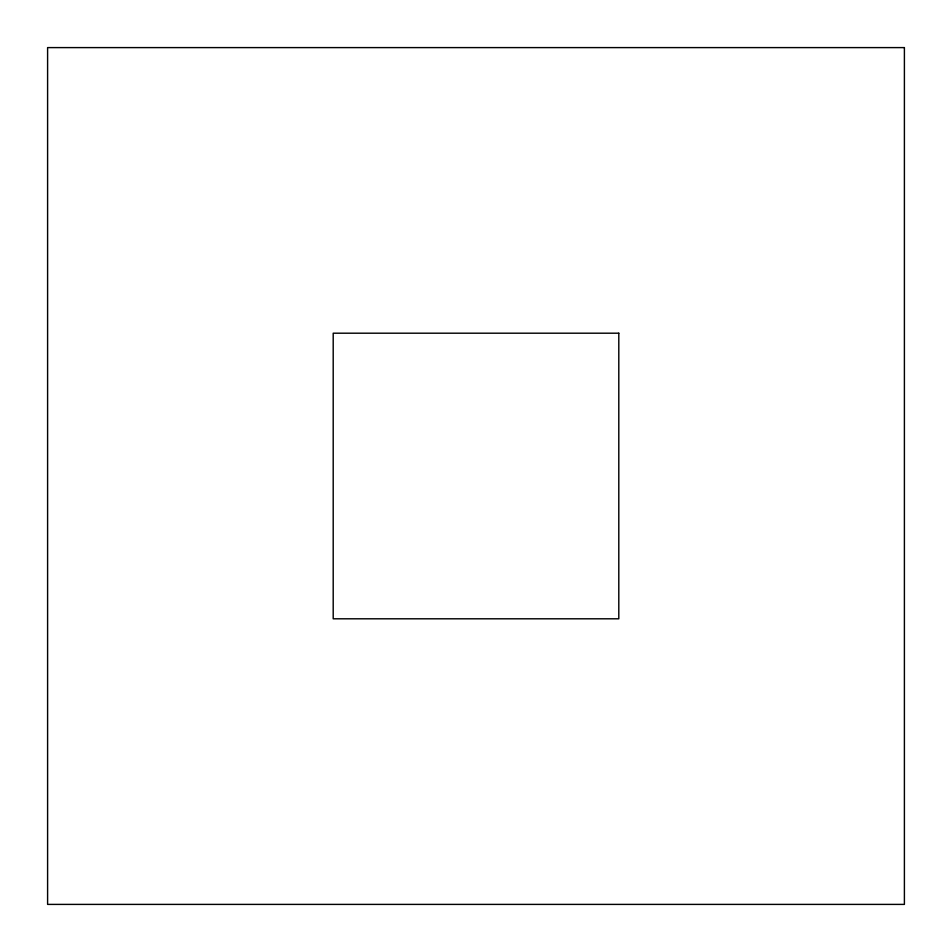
<?xml version="1.0" encoding="UTF-8"?>
<svg xmlns="http://www.w3.org/2000/svg" width="952" height="952" viewBox="0 0 952 952"><rect width="100%" height="100%" fill="white"/><g stroke="black" fill="none" stroke-linecap="round" stroke-linejoin="round"><path stroke-width="1.43" d="M904.4 47.6L47.6 47.6L47.6 904.4L904.4 904.4L904.4 47.6M618.8 333.2L333.2 333.2L333.2 618.8L618.8 618.8L618.8 333.2"/></g></svg>
